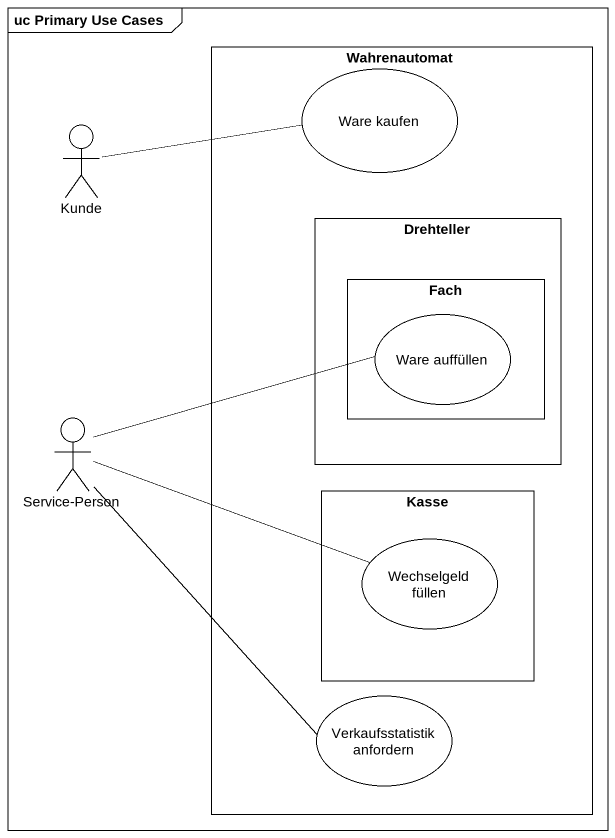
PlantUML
@startuml
mainframe uc Primary Use Cases
rectangle Wahrenautomat {
  usecase "Ware kaufen" as Ware_kaufen
  rectangle Drehteller {
    rectangle Fach {
      usecase "Ware auffüllen" as Ware_auffüllen
    }
  }
  rectangle Kasse {
    usecase "Wechselgeld füllen" as Wechselgeld_füllen
  }
  usecase "Verkaufsstatistik anfordern" as Verkaufsstatistik_anfordern
}
actor Kunde
actor "Service-Person" as Service_Person
Kunde -right- Ware_kaufen
Service_Person -right- Ware_auffüllen
Service_Person -right- Wechselgeld_füllen
Service_Person -- Verkaufsstatistik_anfordern
@enduml
